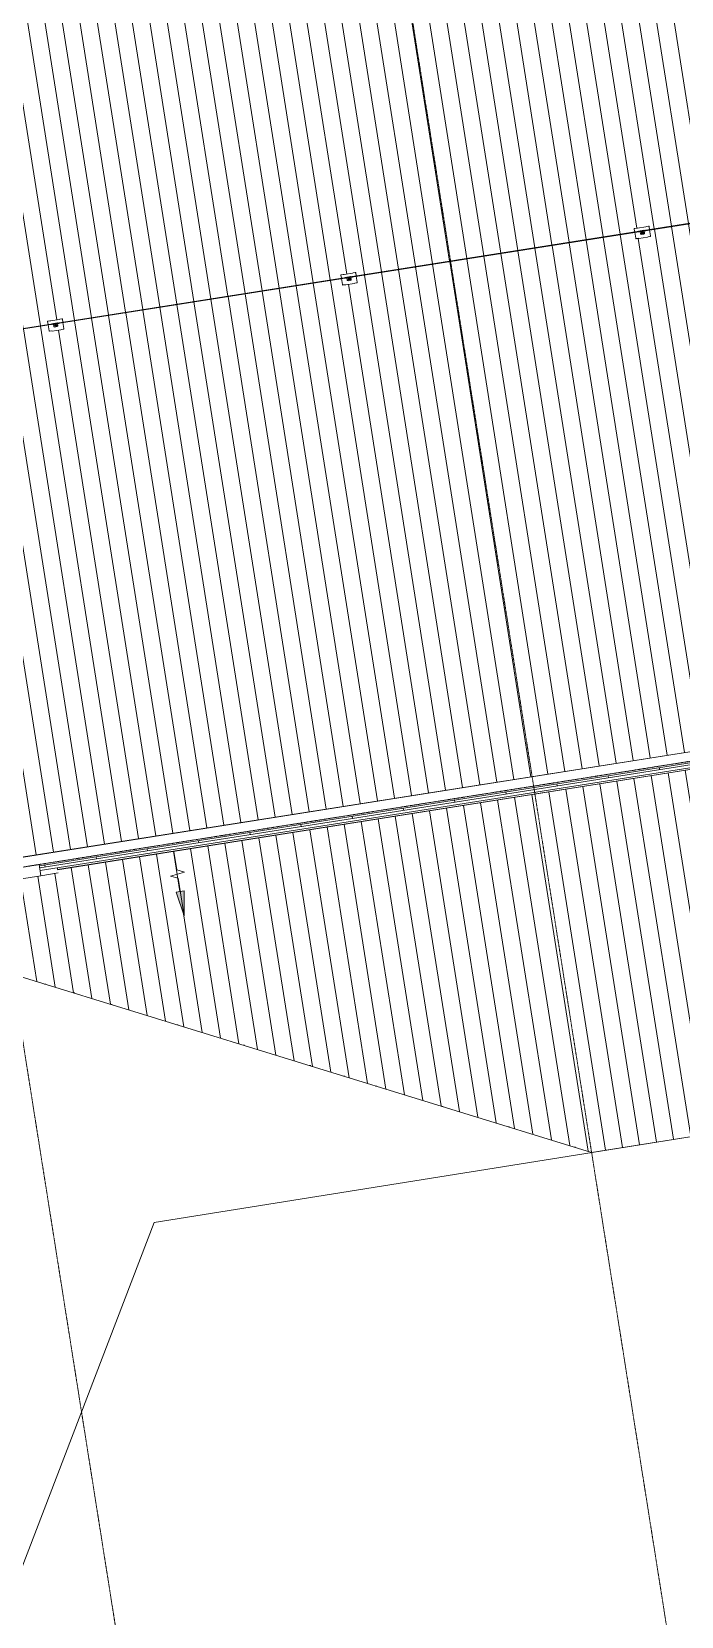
# Model space of a CAD drawing. Header units: millimetres. Extents: x -2355745 to -2216356, y 3958910 to 4068440.
# Drawn here: x -2298307 to -2285777, y 3987952 to 4018484 of the extents above; entities that cross this region are included whole.
import ezdxf

# ---------------------------------------------------------------- set-up
doc = ezdxf.new("R2010")
doc.units = ezdxf.units.MM
doc.linetypes.add('Grid Line', pattern=[21, 12, -3, 3, -3])
for name, color, linetype, lineweight in [('A-ANNO-NOTE', 131, 'Continuous', 5), ('A-CLNG', 13, 'Continuous', 5), ('A-CLNG-PATT', 13, 'Continuous', 5), ('A-FLOR', 192, 'Continuous', 5), ('A-GENM', 13, 'Continuous', 5), ('A-ROOF', 132, 'Continuous', 5), ('A-ROOF-OTLN', 132, 'Continuous', 5), ('A-ROOF-PATT', 132, 'Continuous', 5), ('A-WALL', 113, 'Continuous', 5), ('Q-SPCQ', 91, 'Continuous', 5), ('S-GRID', 1, 'Continuous', 5)]:
    doc.layers.add(name, color=color, linetype=linetype, lineweight=lineweight)

# ---------------------------------------------------------------- blocks, each defined once
blk = doc.blocks.new('Static Line_Sayfa_Metal Deck_Pan Mount - Up to 15 _ pitch - Max 2 Users-1847625-ROOF - Part B')
at = {"layer": 'Q-SPCQ'}
for p, q in [((-2241271, 4021785), (-2314823, 4010188)), ((-2314821, 4010180), (-2241269, 4021777)), ((-2286450, 4014729), (-2286400, 4014737)), ((-2286400, 4014737), (-2286450, 4014730)), ((-2286410, 4014736), (-2286449, 4014729)), ((-2286447, 4014730), (-2286410, 4014735)), ((-2286400, 4014737), (-2286400, 4014737)), ((-2286400, 4014737), (-2286399, 4014727)), ((-2286637, 4014700), (-2286687, 4014692)), ((-2286687, 4014692), (-2286637, 4014700)), ((-2286687, 4014692), (-2286687, 4014692)), ((-2286687, 4014692), (-2286685, 4014682)), ((-2286685, 4014682), (-2286685, 4014682)), ((-2286685, 4014682), (-2286676, 4014624)), ((-2286638, 4014700), (-2286677, 4014694)), ((-2286677, 4014693), (-2286640, 4014699)), ((-2286675, 4014619), (-2286657, 4014505)), ((-2286657, 4014505), (-2286656, 4014495)), ((-2286646, 4014497), (-2286656, 4014495)), ((-2286609, 4014502), (-2286646, 4014497)), ((-2286639, 4014699), (-2286626, 4014697)), ((-2286624, 4014697), (-2286637, 4014700)), ((-2286637, 4014700), (-2286637, 4014700)), ((-2286625, 4014697), (-2286461, 4014723)), ((-2286463, 4014723), (-2286623, 4014698)), ((-2286595, 4014500), (-2286608, 4014503)), ((-2286598, 4014640), (-2286602, 4014639)), ((-2286602, 4014633), (-2286602, 4014639)), ((-2286601, 4014629), (-2286602, 4014633)), ((-2286601, 4014628), (-2286596, 4014628)), ((-2286471, 4014661), (-2286596, 4014641)), ((-2286594, 4014628), (-2286469, 4014648)), ((-2286430, 4014526), (-2286594, 4014500)), ((-2286494, 4014658), (-2286573, 4014646)), ((-2286573, 4014646), (-2286573, 4014646)), ((-2286573, 4014645), (-2286573, 4014644)), ((-2286564, 4014590), (-2286571, 4014632)), ((-2286547, 4014608), (-2286547, 4014608)), ((-2286547, 4014578), (-2286498, 4014586)), ((-2286539, 4014609), (-2286539, 4014609)), ((-2286537, 4014609), (-2286537, 4014609)), ((-2286518, 4014612), (-2286518, 4014612)), ((-2286516, 4014612), (-2286516, 4014613)), ((-2286508, 4014614), (-2286508, 4014615)), ((-2286494, 4014657), (-2286494, 4014658)), ((-2286494, 4014658), (-2286494, 4014658)), ((-2286492, 4014645), (-2286485, 4014603)), ((-2286464, 4014660), (-2286469, 4014661)), ((-2286467, 4014648), (-2286463, 4014650)), ((-2286464, 4014660), (-2286463, 4014655)), ((-2286463, 4014655), (-2286463, 4014651)), ((-2286450, 4014729), (-2286462, 4014723)), ((-2286460, 4014723), (-2286448, 4014729)), ((-2286450, 4014730), (-2286450, 4014729)), ((-2286417, 4014533), (-2286429, 4014526)), ((-2286379, 4014539), (-2286416, 4014533)), ((-2286399, 4014727), (-2286399, 4014727)), ((-2286399, 4014727), (-2286390, 4014669)), ((-2286389, 4014664), (-2286371, 4014550)), ((-2286369, 4014540), (-2286378, 4014539)), ((-2286371, 4014550), (-2286369, 4014540)), ((-2292282, 4013805), (-2292119, 4013831)), ((-2292120, 4013831), (-2292281, 4013805)), ((-2292108, 4013837), (-2292119, 4013831)), ((-2292118, 4013831), (-2292106, 4013837)), ((-2292107, 4013837), (-2292058, 4013845)), ((-2292058, 4013845), (-2292107, 4013838)), ((-2292068, 4013843), (-2292107, 4013837)), ((-2292107, 4013838), (-2292107, 4013837)), ((-2292105, 4013837), (-2292068, 4013843)), ((-2292058, 4013845), (-2292058, 4013845)), ((-2292058, 4013845), (-2292056, 4013835)), ((-2292056, 4013835), (-2292056, 4013835)), ((-2292056, 4013835), (-2292047, 4013778)), ((-2292295, 4013808), (-2292345, 4013800)), ((-2292345, 4013800), (-2292344, 4013800)), ((-2292344, 4013800), (-2292295, 4013808)), ((-2292344, 4013800), (-2292343, 4013790)), ((-2292343, 4013790), (-2292343, 4013790)), ((-2292343, 4013790), (-2292334, 4013733)), ((-2292296, 4013808), (-2292335, 4013801)), ((-2292335, 4013801), (-2292297, 4013807)), ((-2292333, 4013727), (-2292315, 4013613)), ((-2292315, 4013613), (-2292313, 4013603)), ((-2292304, 4013605), (-2292313, 4013603)), ((-2292266, 4013610), (-2292304, 4013604)), ((-2292296, 4013807), (-2292283, 4013805)), ((-2292282, 4013805), (-2292295, 4013808)), ((-2292295, 4013808), (-2292295, 4013808)), ((-2292252, 4013608), (-2292265, 4013610)), ((-2292256, 4013748), (-2292260, 4013746)), ((-2292259, 4013741), (-2292260, 4013746)), ((-2292259, 4013737), (-2292259, 4013741)), ((-2292259, 4013736), (-2292254, 4013736)), ((-2292129, 4013768), (-2292254, 4013749)), ((-2292252, 4013736), (-2292127, 4013756)), ((-2292088, 4013634), (-2292251, 4013608)), ((-2292152, 4013766), (-2292231, 4013754)), ((-2292231, 4013753), (-2292231, 4013754)), ((-2292231, 4013753), (-2292231, 4013752)), ((-2292222, 4013698), (-2292229, 4013740)), ((-2292205, 4013716), (-2292205, 4013716)), ((-2292205, 4013686), (-2292156, 4013694)), ((-2292197, 4013717), (-2292196, 4013717)), ((-2292194, 4013717), (-2292194, 4013717)), ((-2292175, 4013720), (-2292175, 4013720)), ((-2292173, 4013720), (-2292173, 4013721)), ((-2292165, 4013722), (-2292165, 4013722)), ((-2292152, 4013764), (-2292152, 4013766)), ((-2292152, 4013766), (-2292152, 4013766)), ((-2292150, 4013753), (-2292143, 4013711)), ((-2292122, 4013768), (-2292126, 4013769)), ((-2292124, 4013756), (-2292120, 4013758)), ((-2292122, 4013768), (-2292121, 4013763)), ((-2292121, 4013763), (-2292120, 4013758)), ((-2292075, 4013640), (-2292087, 4013634)), ((-2292037, 4013646), (-2292074, 4013641)), ((-2292046, 4013772), (-2292029, 4013658)), ((-2292027, 4013648), (-2292036, 4013647)), ((-2292029, 4013658), (-2292027, 4013648)), ((-2297953, 4012916), (-2298002, 4012908)), ((-2298002, 4012908), (-2297953, 4012916)), ((-2298002, 4012908), (-2298002, 4012908)), ((-2298002, 4012908), (-2298001, 4012898)), ((-2297954, 4012915), (-2297992, 4012909)), ((-2297992, 4012909), (-2297955, 4012915)), ((-2297954, 4012915), (-2297941, 4012913)), ((-2297940, 4012913), (-2297953, 4012916)), ((-2297953, 4012916), (-2297953, 4012916)), ((-2297940, 4012913), (-2297776, 4012939)), ((-2297778, 4012939), (-2297939, 4012913)), ((-2297765, 4012945), (-2297777, 4012939)), ((-2297775, 4012939), (-2297764, 4012945)), ((-2297765, 4012945), (-2297716, 4012953)), ((-2297716, 4012953), (-2297765, 4012945)), ((-2297765, 4012945), (-2297765, 4012945)), ((-2297726, 4012951), (-2297764, 4012945)), ((-2297763, 4012945), (-2297726, 4012951)), ((-2297716, 4012953), (-2297716, 4012953)), ((-2297716, 4012953), (-2297714, 4012943)), ((-2297714, 4012943), (-2297714, 4012943)), ((-2297714, 4012943), (-2297705, 4012886)), ((-2298001, 4012898), (-2298001, 4012898)), ((-2298001, 4012898), (-2297992, 4012841)), ((-2297991, 4012834), (-2297973, 4012721)), ((-2297973, 4012721), (-2297971, 4012711)), ((-2297961, 4012712), (-2297971, 4012711)), ((-2297924, 4012718), (-2297961, 4012712)), ((-2297910, 4012716), (-2297923, 4012718)), ((-2297914, 4012856), (-2297918, 4012854)), ((-2297917, 4012849), (-2297918, 4012854)), ((-2297916, 4012844), (-2297917, 4012849)), ((-2297916, 4012844), (-2297912, 4012844)), ((-2297786, 4012876), (-2297912, 4012857)), ((-2297910, 4012844), (-2297784, 4012864)), ((-2297745, 4012742), (-2297909, 4012716)), ((-2297810, 4012874), (-2297889, 4012861)), ((-2297889, 4012861), (-2297889, 4012861)), ((-2297888, 4012861), (-2297888, 4012860)), ((-2297880, 4012806), (-2297886, 4012848)), ((-2297863, 4012794), (-2297813, 4012802)), ((-2297862, 4012824), (-2297862, 4012824)), ((-2297854, 4012825), (-2297854, 4012824)), ((-2297852, 4012825), (-2297852, 4012825)), ((-2297833, 4012828), (-2297833, 4012828)), ((-2297831, 4012828), (-2297831, 4012829)), ((-2297823, 4012830), (-2297823, 4012830)), ((-2297809, 4012872), (-2297810, 4012874)), ((-2297810, 4012874), (-2297810, 4012874)), ((-2297807, 4012860), (-2297801, 4012819)), ((-2297780, 4012876), (-2297784, 4012876)), ((-2297782, 4012864), (-2297778, 4012866)), ((-2297780, 4012876), (-2297779, 4012871)), ((-2297779, 4012871), (-2297778, 4012866)), ((-2297733, 4012748), (-2297744, 4012742)), ((-2297695, 4012754), (-2297732, 4012749)), ((-2297704, 4012880), (-2297686, 4012766)), ((-2297685, 4012756), (-2297693, 4012755)), ((-2297686, 4012766), (-2297685, 4012756))]:
    blk.add_line(p, q, dxfattribs=at)
at = {"layer": 'Q-SPCQ', "flags": 128}
for points in [[(-2286598, 4014640), (-2286598, 4014640), (-2286598, 4014640), (-2286597, 4014641), (-2286597, 4014641), (-2286596, 4014641), (-2286596, 4014641)], [(-2286594, 4014628), (-2286595, 4014628), (-2286595, 4014628), (-2286595, 4014628), (-2286596, 4014628), (-2286596, 4014628), (-2286596, 4014628)], [(-2286539, 4014609), (-2286539, 4014608), (-2286539, 4014608), (-2286538, 4014607), (-2286538, 4014607), (-2286538, 4014606), (-2286538, 4014606), (-2286538, 4014606), (-2286538, 4014605), (-2286537, 4014605), (-2286537, 4014604), (-2286537, 4014604), (-2286537, 4014604), (-2286536, 4014603), (-2286536, 4014603), (-2286536, 4014602), (-2286535, 4014602), (-2286535, 4014602), (-2286535, 4014602), (-2286534, 4014601), (-2286534, 4014601), (-2286534, 4014601), (-2286533, 4014600), (-2286533, 4014600), (-2286532, 4014600), (-2286532, 4014600), (-2286531, 4014600), (-2286531, 4014599), (-2286531, 4014599), (-2286530, 4014599), (-2286530, 4014599), (-2286529, 4014599), (-2286529, 4014599), (-2286528, 4014599), (-2286528, 4014599), (-2286527, 4014599), (-2286527, 4014599), (-2286526, 4014599), (-2286526, 4014599), (-2286525, 4014599), (-2286525, 4014599)], [(-2286537, 4014609), (-2286537, 4014608), (-2286537, 4014608), (-2286536, 4014608), (-2286536, 4014607), (-2286536, 4014607), (-2286536, 4014606), (-2286536, 4014606), (-2286536, 4014606), (-2286536, 4014605), (-2286535, 4014605), (-2286535, 4014605), (-2286535, 4014604), (-2286535, 4014604), (-2286534, 4014604), (-2286534, 4014604), (-2286534, 4014603), (-2286534, 4014603), (-2286533, 4014603), (-2286533, 4014603), (-2286533, 4014602), (-2286532, 4014602), (-2286532, 4014602), (-2286532, 4014602), (-2286531, 4014602), (-2286531, 4014601), (-2286531, 4014601), (-2286530, 4014601), (-2286530, 4014601), (-2286530, 4014601), (-2286529, 4014601), (-2286529, 4014601), (-2286528, 4014601), (-2286528, 4014601), (-2286528, 4014601), (-2286527, 4014601), (-2286527, 4014601), (-2286526, 4014601), (-2286526, 4014601), (-2286526, 4014601), (-2286526, 4014601)], [(-2286526, 4014601), (-2286525, 4014601), (-2286525, 4014601), (-2286524, 4014601), (-2286524, 4014601), (-2286524, 4014601), (-2286523, 4014601), (-2286523, 4014601), (-2286523, 4014602), (-2286522, 4014602), (-2286522, 4014602), (-2286522, 4014602), (-2286521, 4014602), (-2286521, 4014603), (-2286521, 4014603), (-2286520, 4014603), (-2286520, 4014603), (-2286520, 4014604), (-2286520, 4014604), (-2286519, 4014604), (-2286519, 4014605), (-2286519, 4014605), (-2286519, 4014605), (-2286519, 4014606), (-2286518, 4014606), (-2286518, 4014606), (-2286518, 4014607), (-2286518, 4014607), (-2286518, 4014607), (-2286518, 4014608), (-2286518, 4014608), (-2286518, 4014609), (-2286518, 4014609), (-2286517, 4014609), (-2286517, 4014610), (-2286517, 4014610), (-2286517, 4014610), (-2286517, 4014611), (-2286517, 4014611), (-2286518, 4014612), (-2286518, 4014612)], [(-2286525, 4014599), (-2286525, 4014599), (-2286524, 4014599), (-2286524, 4014599), (-2286524, 4014599), (-2286523, 4014600), (-2286523, 4014600), (-2286522, 4014600), (-2286522, 4014600), (-2286521, 4014600), (-2286521, 4014601), (-2286521, 4014601), (-2286520, 4014601), (-2286520, 4014601), (-2286519, 4014602), (-2286519, 4014602), (-2286519, 4014602), (-2286518, 4014603), (-2286518, 4014603), (-2286518, 4014603), (-2286518, 4014604), (-2286517, 4014604), (-2286517, 4014605), (-2286517, 4014605), (-2286517, 4014605), (-2286516, 4014606), (-2286516, 4014606), (-2286516, 4014607), (-2286516, 4014607), (-2286516, 4014608), (-2286516, 4014608), (-2286516, 4014608), (-2286516, 4014609), (-2286515, 4014609), (-2286515, 4014610), (-2286515, 4014610), (-2286515, 4014611), (-2286515, 4014611), (-2286515, 4014612), (-2286516, 4014612), (-2286516, 4014612)], [(-2286471, 4014661), (-2286470, 4014661), (-2286470, 4014661), (-2286470, 4014661), (-2286469, 4014661), (-2286469, 4014661), (-2286469, 4014661)], [(-2286467, 4014648), (-2286467, 4014648), (-2286467, 4014648), (-2286468, 4014648), (-2286468, 4014648), (-2286469, 4014648), (-2286469, 4014648)], [(-2292256, 4013748), (-2292256, 4013748), (-2292255, 4013748), (-2292255, 4013748), (-2292255, 4013749), (-2292254, 4013749), (-2292254, 4013749)], [(-2292252, 4013736), (-2292252, 4013736), (-2292253, 4013736), (-2292253, 4013736), (-2292253, 4013736), (-2292254, 4013736), (-2292254, 4013736)], [(-2292196, 4013717), (-2292196, 4013716), (-2292196, 4013716), (-2292196, 4013715), (-2292196, 4013715), (-2292196, 4013714), (-2292196, 4013714), (-2292196, 4013713), (-2292195, 4013713), (-2292195, 4013713), (-2292195, 4013712), (-2292195, 4013712), (-2292194, 4013711), (-2292194, 4013711), (-2292194, 4013711), (-2292193, 4013710), (-2292193, 4013710), (-2292193, 4013710), (-2292192, 4013709), (-2292192, 4013709), (-2292192, 4013709), (-2292191, 4013709), (-2292191, 4013708), (-2292190, 4013708), (-2292190, 4013708), (-2292190, 4013708), (-2292189, 4013708), (-2292189, 4013707), (-2292188, 4013707), (-2292188, 4013707), (-2292187, 4013707), (-2292187, 4013707), (-2292186, 4013707), (-2292186, 4013707), (-2292186, 4013707), (-2292185, 4013707), (-2292185, 4013707), (-2292184, 4013707), (-2292184, 4013707), (-2292183, 4013707), (-2292183, 4013707)], [(-2292194, 4013717), (-2292194, 4013716), (-2292194, 4013716), (-2292194, 4013715), (-2292194, 4013715), (-2292194, 4013715), (-2292194, 4013714), (-2292194, 4013714), (-2292193, 4013714), (-2292193, 4013713), (-2292193, 4013713), (-2292193, 4013713), (-2292193, 4013712), (-2292192, 4013712), (-2292192, 4013712), (-2292192, 4013711), (-2292192, 4013711), (-2292191, 4013711), (-2292191, 4013711), (-2292191, 4013710), (-2292190, 4013710), (-2292190, 4013710), (-2292190, 4013710), (-2292189, 4013710), (-2292189, 4013709), (-2292189, 4013709), (-2292188, 4013709), (-2292188, 4013709), (-2292188, 4013709), (-2292187, 4013709), (-2292187, 4013709), (-2292186, 4013709), (-2292186, 4013709), (-2292186, 4013708), (-2292185, 4013708), (-2292185, 4013708), (-2292185, 4013708), (-2292184, 4013708), (-2292184, 4013708), (-2292183, 4013709), (-2292183, 4013709)], [(-2292183, 4013707), (-2292183, 4013707), (-2292182, 4013707), (-2292182, 4013707), (-2292181, 4013707), (-2292181, 4013707), (-2292180, 4013708), (-2292180, 4013708), (-2292179, 4013708), (-2292179, 4013708), (-2292179, 4013708), (-2292178, 4013709), (-2292178, 4013709), (-2292178, 4013709), (-2292177, 4013710), (-2292177, 4013710), (-2292176, 4013710), (-2292176, 4013711), (-2292176, 4013711), (-2292176, 4013711), (-2292175, 4013712), (-2292175, 4013712), (-2292175, 4013712), (-2292175, 4013713), (-2292174, 4013713), (-2292174, 4013714), (-2292174, 4013714), (-2292174, 4013715), (-2292174, 4013715), (-2292173, 4013715), (-2292173, 4013716), (-2292173, 4013716), (-2292173, 4013717), (-2292173, 4013717), (-2292173, 4013718), (-2292173, 4013718), (-2292173, 4013719), (-2292173, 4013719), (-2292173, 4013720), (-2292173, 4013720), (-2292173, 4013720)], [(-2292183, 4013709), (-2292183, 4013709), (-2292183, 4013709), (-2292182, 4013709), (-2292182, 4013709), (-2292181, 4013709), (-2292181, 4013709), (-2292181, 4013709), (-2292180, 4013710), (-2292180, 4013710), (-2292180, 4013710), (-2292179, 4013710), (-2292179, 4013710), (-2292179, 4013711), (-2292178, 4013711), (-2292178, 4013711), (-2292178, 4013711), (-2292178, 4013712), (-2292177, 4013712), (-2292177, 4013712), (-2292177, 4013713), (-2292177, 4013713), (-2292176, 4013713), (-2292176, 4013714), (-2292176, 4013714), (-2292176, 4013714), (-2292176, 4013715), (-2292176, 4013715), (-2292176, 4013715), (-2292175, 4013716), (-2292175, 4013716), (-2292175, 4013716), (-2292175, 4013717), (-2292175, 4013717), (-2292175, 4013718), (-2292175, 4013718), (-2292175, 4013718), (-2292175, 4013719), (-2292175, 4013719), (-2292175, 4013720), (-2292175, 4013720)], [(-2292129, 4013768), (-2292128, 4013769), (-2292128, 4013769), (-2292127, 4013769), (-2292127, 4013769), (-2292127, 4013769), (-2292126, 4013769)], [(-2292124, 4013756), (-2292125, 4013756), (-2292125, 4013756), (-2292125, 4013756), (-2292126, 4013756), (-2292126, 4013756), (-2292127, 4013756)], [(-2297914, 4012856), (-2297913, 4012856), (-2297913, 4012856), (-2297913, 4012856), (-2297912, 4012856), (-2297912, 4012857), (-2297912, 4012857)], [(-2297910, 4012844), (-2297910, 4012844), (-2297910, 4012844), (-2297911, 4012844), (-2297911, 4012844), (-2297911, 4012844), (-2297912, 4012844)], [(-2297854, 4012824), (-2297854, 4012824), (-2297854, 4012824), (-2297854, 4012823), (-2297854, 4012823), (-2297854, 4012822), (-2297853, 4012822), (-2297853, 4012821), (-2297853, 4012821), (-2297853, 4012821), (-2297853, 4012820), (-2297852, 4012820), (-2297852, 4012819), (-2297852, 4012819), (-2297851, 4012819), (-2297851, 4012818), (-2297851, 4012818), (-2297850, 4012818), (-2297850, 4012817), (-2297850, 4012817), (-2297849, 4012817), (-2297849, 4012816), (-2297849, 4012816), (-2297848, 4012816), (-2297848, 4012816), (-2297847, 4012816), (-2297847, 4012815), (-2297846, 4012815), (-2297846, 4012815), (-2297846, 4012815), (-2297845, 4012815), (-2297845, 4012815), (-2297844, 4012815), (-2297844, 4012815), (-2297843, 4012815), (-2297843, 4012815), (-2297842, 4012815), (-2297842, 4012815), (-2297841, 4012815), (-2297841, 4012815), (-2297841, 4012815)], [(-2297852, 4012825), (-2297852, 4012824), (-2297852, 4012824), (-2297852, 4012823), (-2297852, 4012823), (-2297852, 4012823), (-2297851, 4012822), (-2297851, 4012822), (-2297851, 4012822), (-2297851, 4012821), (-2297851, 4012821), (-2297851, 4012821), (-2297850, 4012820), (-2297850, 4012820), (-2297850, 4012820), (-2297850, 4012819), (-2297849, 4012819), (-2297849, 4012819), (-2297849, 4012819), (-2297848, 4012818), (-2297848, 4012818), (-2297848, 4012818), (-2297847, 4012818), (-2297847, 4012817), (-2297847, 4012817), (-2297846, 4012817), (-2297846, 4012817), (-2297846, 4012817), (-2297845, 4012817), (-2297845, 4012817), (-2297845, 4012817), (-2297844, 4012816), (-2297844, 4012816), (-2297843, 4012816), (-2297843, 4012816), (-2297843, 4012816), (-2297842, 4012816), (-2297842, 4012816), (-2297841, 4012816), (-2297841, 4012816), (-2297841, 4012816)], [(-2297841, 4012815), (-2297840, 4012815), (-2297840, 4012815), (-2297839, 4012815), (-2297839, 4012815), (-2297838, 4012815), (-2297838, 4012816), (-2297838, 4012816), (-2297837, 4012816), (-2297837, 4012816), (-2297836, 4012816), (-2297836, 4012817), (-2297836, 4012817), (-2297835, 4012817), (-2297835, 4012817), (-2297834, 4012818), (-2297834, 4012818), (-2297834, 4012818), (-2297834, 4012819), (-2297833, 4012819), (-2297833, 4012820), (-2297833, 4012820), (-2297832, 4012820), (-2297832, 4012821), (-2297832, 4012821), (-2297832, 4012822), (-2297832, 4012822), (-2297831, 4012822), (-2297831, 4012823), (-2297831, 4012823), (-2297831, 4012824), (-2297831, 4012824), (-2297831, 4012825), (-2297831, 4012825), (-2297831, 4012826), (-2297831, 4012826), (-2297831, 4012827), (-2297831, 4012827), (-2297831, 4012828), (-2297831, 4012828), (-2297831, 4012828)], [(-2297841, 4012816), (-2297841, 4012817), (-2297840, 4012817), (-2297840, 4012817), (-2297840, 4012817), (-2297839, 4012817), (-2297839, 4012817), (-2297838, 4012817), (-2297838, 4012817), (-2297838, 4012818), (-2297837, 4012818), (-2297837, 4012818), (-2297837, 4012818), (-2297836, 4012818), (-2297836, 4012819), (-2297836, 4012819), (-2297836, 4012819), (-2297835, 4012820), (-2297835, 4012820), (-2297835, 4012820), (-2297835, 4012820), (-2297834, 4012821), (-2297834, 4012821), (-2297834, 4012821), (-2297834, 4012822), (-2297834, 4012822), (-2297833, 4012822), (-2297833, 4012823), (-2297833, 4012823), (-2297833, 4012824), (-2297833, 4012824), (-2297833, 4012824), (-2297833, 4012825), (-2297833, 4012825), (-2297833, 4012825), (-2297833, 4012826), (-2297833, 4012826), (-2297833, 4012827), (-2297833, 4012827), (-2297833, 4012827), (-2297833, 4012828)], [(-2297786, 4012876), (-2297786, 4012876), (-2297785, 4012876), (-2297785, 4012876), (-2297785, 4012876), (-2297784, 4012876), (-2297784, 4012876)], [(-2297782, 4012864), (-2297782, 4012864), (-2297783, 4012864), (-2297783, 4012864), (-2297784, 4012864), (-2297784, 4012864), (-2297784, 4012864)]]:
    blk.add_lwpolyline(points, dxfattribs=at)
at = {"layer": 'Q-SPCQ'}
for centre, major_axis, ratio, start_param, end_param in [((-2286409, 4014726), (9.88, 1.56), 0.996195, 0.785398, 1.570796), ((-2286409, 4014726), (9.88, 1.56), 0.996195, 0, 1.570796), ((-2286675, 4014684), (9.88, 1.56), 0.996195, 1.570796, 3.141593), ((-2286675, 4014684), (9.88, 1.56), 0.996195, 1.570796, 3.141593), ((-2286647, 4014506), (9.88, 1.56), 0.996195, 3.141593, 4.712389), ((-2286647, 4014507), (9.88, 1.56), 0.996195, 3.403392, 4.692006), ((-2286640, 4014699), (0.988, 0.156), 0.087156, 0.252159, 1.570796), ((-2286638, 4014700), (0.988, 0.156), 0.087156, 0.252159, 1.570796), ((-2286625, 4014697), (0.988, 0.156), 0.087156, 3.393752, 4.712389), ((-2286623, 4014698), (0.988, 0.156), 0.087156, 3.393752, 3.833298), ((-2286623, 4014698), (0.988, 0.156), 0.087156, 4.492616, 4.712389), ((-2286609, 4014502), (0.988, 0.156), 0.087156, 0.252159, 1.570796), ((-2286594, 4014500), (0.988, 0.156), 0.087156, 3.393752, 4.712389), ((-2286635, 4014633), (69.1, 10.9), 0.087156, 0.229391, 0.458783), ((-2286550, 4014593), (14.8, 2.3), 0.996195, 3.141593, 4.712389), ((-2286550, 4014593), (14.8, 2.3), 0.996195, 3.435816, 4.147516), ((-2286527, 4014611), (19.6, 3.1), 0.996195, 1.570796, 3.141593), ((-2286527, 4014611), (19.6, 3.1), 0.996195, 1.570796, 4.712389), ((-2286527, 4014611), (11.6, 1.8), 0.996195, 1.570796, 4.712389), ((-2286527, 4014611), (19.6, 3.1), 0.996195, 0, 1.570796), ((-2286527, 4014611), (19.6, 3.1), 0.996195, 4.712389, 7.853982), ((-2286527, 4014611), (11.6, 1.8), 0.996195, 4.712389, 7.853982), ((-2286432, 4014665), (69.1, 10.9), 0.087156, 2.68281, 2.912201), ((-2286500, 4014601), (14.8, 2.3), 0.996195, 4.712389, 6.283185), ((-2286500, 4014601), (14.8, 2.3), 0.996195, 5.759587, 5.954166), ((-2286463, 4014723), (0.988, 0.156), 0.087156, 4.712389, 4.932162), ((-2286463, 4014723), (0.988, 0.156), 0.087156, 5.371707, 6.031026), ((-2286461, 4014723), (0.988, 0.156), 0.087156, 4.712389, 6.031026), ((-2286449, 4014729), (0.988, 0.156), 0.087156, 1.570796, 2.889433), ((-2286447, 4014729), (0.988, 0.156), 0.087156, 1.570796, 2.889433), ((-2286430, 4014526), (0.988, 0.156), 0.087156, 4.712389, 6.031026), ((-2286416, 4014533), (0.988, 0.156), 0.087156, 1.570796, 2.889433), ((-2286409, 4014726), (9.88, 1.56), 0.996195, 0, 0.261799), ((-2286381, 4014548), (9.88, 1.56), 0.996195, 4.712389, 6.283185), ((-2286381, 4014549), (9.88, 1.56), 0.996195, 4.974188, 6.283185), ((-2292120, 4013831), (0.988, 0.156), 0.087156, 5.371707, 6.031026), ((-2292120, 4013831), (0.988, 0.156), 0.087156, 4.712389, 4.932162), ((-2292119, 4013831), (0.988, 0.156), 0.087156, 4.712389, 6.031026), ((-2292107, 4013837), (0.988, 0.156), 0.087156, 1.570796, 2.889433), ((-2292105, 4013837), (0.988, 0.156), 0.087156, 1.570796, 2.889433), ((-2292066, 4013834), (9.88, 1.56), 0.996195, 0.785398, 1.570796), ((-2292066, 4013833), (9.88, 1.56), 0.996195, 0, 1.570796), ((-2292066, 4013834), (9.88, 1.56), 0.996195, 0, 0.261799), ((-2292333, 4013792), (9.88, 1.56), 0.996195, 1.570796, 3.141593), ((-2292333, 4013791), (9.88, 1.56), 0.996195, 1.570796, 3.141593), ((-2292305, 4013614), (9.88, 1.56), 0.996195, 3.141593, 4.712389), ((-2292305, 4013614), (9.88, 1.56), 0.996195, 3.403392, 4.692006), ((-2292297, 4013807), (0.988, 0.156), 0.087156, 0.252159, 1.570796), ((-2292296, 4013807), (0.988, 0.156), 0.087156, 0.252159, 1.570796), ((-2292282, 4013805), (0.988, 0.156), 0.087156, 3.393752, 4.712389), ((-2292281, 4013806), (0.988, 0.156), 0.087156, 3.393752, 3.833298), ((-2292281, 4013806), (0.988, 0.156), 0.087156, 4.492616, 4.712389), ((-2292266, 4013610), (0.988, 0.156), 0.087156, 0.252159, 1.570796), ((-2292251, 4013608), (0.988, 0.156), 0.087156, 3.393752, 4.712389), ((-2292292, 4013741), (69.1, 10.9), 0.087156, 0.229391, 0.458783), ((-2292207, 4013701), (14.8, 2.3), 0.996195, 3.141593, 4.712389), ((-2292207, 4013701), (14.8, 2.3), 0.996195, 3.435816, 4.147516), ((-2292185, 4013719), (19.6, 3.1), 0.996195, 1.570796, 3.141593), ((-2292185, 4013719), (19.6, 3.1), 0.996195, 1.570796, 4.712389), ((-2292185, 4013719), (11.6, 1.8), 0.996195, 1.570796, 4.712389), ((-2292185, 4013719), (19.6, 3.1), 0.996195, 0, 1.570796), ((-2292185, 4013719), (19.6, 3.1), 0.996195, 4.712389, 7.853982), ((-2292185, 4013719), (11.6, 1.8), 0.996195, 4.712389, 7.853982), ((-2292089, 4013773), (69.1, 10.9), 0.087156, 2.68281, 2.912201), ((-2292158, 4013708), (14.8, 2.3), 0.996195, 4.712389, 6.283185), ((-2292158, 4013709), (14.8, 2.3), 0.996195, 5.565007, 5.954166), ((-2292088, 4013634), (0.988, 0.156), 0.087156, 4.712389, 6.031026), ((-2292074, 4013641), (0.988, 0.156), 0.087156, 1.570796, 2.889433), ((-2292038, 4013656), (9.88, 1.56), 0.996195, 4.712389, 6.283185), ((-2292038, 4013657), (9.88, 1.56), 0.996195, 4.974188, 6.283185), ((-2297991, 4012899), (9.88, 1.56), 0.996195, 1.570796, 3.141593), ((-2297991, 4012899), (9.88, 1.56), 0.996195, 1.570796, 3.141593), ((-2297955, 4012915), (0.988, 0.156), 0.087156, 0.252159, 1.570796), ((-2297954, 4012915), (0.988, 0.156), 0.087156, 0.252159, 1.570796), ((-2297940, 4012913), (0.988, 0.156), 0.087156, 3.393752, 4.712389), ((-2297939, 4012913), (0.988, 0.156), 0.087156, 3.393752, 3.833298), ((-2297939, 4012913), (0.988, 0.156), 0.087156, 4.492616, 4.712389), ((-2297778, 4012939), (0.988, 0.156), 0.087156, 4.712389, 4.932162), ((-2297778, 4012939), (0.988, 0.156), 0.087156, 5.371707, 6.031026), ((-2297776, 4012939), (0.988, 0.156), 0.087156, 4.712389, 6.031026), ((-2297764, 4012945), (0.988, 0.156), 0.087156, 1.570796, 2.889433), ((-2297763, 4012945), (0.988, 0.156), 0.087156, 1.570796, 2.889433), ((-2297724, 4012942), (9.88, 1.56), 0.996195, 0.785398, 1.570796), ((-2297724, 4012941), (9.88, 1.56), 0.996195, 0, 1.570796), ((-2297724, 4012942), (9.88, 1.56), 0.996195, 0, 0.261799), ((-2297963, 4012722), (9.88, 1.56), 0.996195, 3.141593, 4.712389), ((-2297963, 4012722), (9.88, 1.56), 0.996195, 3.403392, 4.692006), ((-2297924, 4012718), (0.988, 0.156), 0.087156, 0.252159, 1.570796), ((-2297909, 4012716), (0.988, 0.156), 0.087156, 3.393752, 4.712389), ((-2297950, 4012849), (69.1, 10.9), 0.087156, 0.229391, 0.458783), ((-2297865, 4012809), (14.8, 2.3), 0.996195, 3.141593, 4.712389), ((-2297865, 4012809), (14.8, 2.3), 0.996195, 3.435816, 4.147516), ((-2297843, 4012827), (19.6, 3.1), 0.996195, 1.570796, 4.712389), ((-2297843, 4012827), (19.6, 3.1), 0.996195, 1.570796, 3.141593), ((-2297843, 4012827), (11.6, 1.8), 0.996195, 1.570796, 4.712389), ((-2297843, 4012827), (19.6, 3.1), 0.996195, 0, 1.570796), ((-2297843, 4012827), (19.6, 3.1), 0.996195, 4.712389, 7.853982), ((-2297843, 4012827), (11.6, 1.8), 0.996195, 4.712389, 7.853982), ((-2297747, 4012881), (69.1, 10.9), 0.087156, 2.68281, 2.912201), ((-2297816, 4012816), (14.8, 2.3), 0.996195, 4.712389, 6.283185), ((-2297816, 4012817), (14.8, 2.3), 0.996195, 5.565007, 5.954166), ((-2297745, 4012742), (0.988, 0.156), 0.087156, 4.712389, 6.031026), ((-2297732, 4012748), (0.988, 0.156), 0.087156, 1.570796, 2.889433), ((-2297696, 4012764), (9.88, 1.56), 0.996195, 4.712389, 6.283185), ((-2297696, 4012764), (9.88, 1.56), 0.996195, 4.974188, 6.283185)]:
    blk.add_ellipse(centre, major_axis=major_axis, ratio=ratio, start_param=start_param, end_param=end_param, dxfattribs=at)
blk = doc.blocks.new('Generic Models 20 - Generic Models 13-2246191-ROOF - Part B')
at = {"layer": 'A-GENM'}
for p, q in [((-2299787, 4002181), (-2298163, 4002439)), ((-2298129, 4002221), (-2299753, 4001964)), ((-2298163, 4002439), (-2298153, 4002440)), ((-2298129, 4002221), (-2298163, 4002439)), ((-2297796, 4002274), (-2298129, 4002221)), ((-2297807, 4002339), (-2297812, 4002375))]:
    blk.add_line(p, q, dxfattribs=at)
blk = doc.blocks.new('Area 51 Ceiling - External FC - Area 51 Ceiling - External FC-2924300-ROOF - Part B')
at = {"layer": 'A-CLNG-PATT'}
h = blk.add_hatch(dxfattribs=at)
h.set_pattern_fill('FP_12', color=256, style=0, pattern_type=2)
h.set_pattern_definition([(189, (-2230824.5, 4012946.4), (374.93, -2367.2), []), (279, (-2230824.5, 4012946.4), (1185.226, 187.721), [])])
h.paths.add_polyline_path([(-2287508, 3996890), (-2287508, 3996891), (-2298695, 4000334), (-2298694, 4000333), (-2287508, 3996891)])
h = blk.add_hatch(dxfattribs=at)
h.set_pattern_fill('FP_13', color=256, style=0, pattern_type=2)
h.set_pattern_definition([(72.83, (-2240020.3, 3982274.5), (-2293.04, 708.5), []), (162.83, (-2240020.33, 3982274.46), (-16.64382, -53.867316), [])])
h.paths.add_polyline_path([(-2287508, 3996889), (-2287508, 3996891), (-2287508, 3996889)])
at = {"layer": 'A-CLNG'}
for p, q in [((-2298694, 4000334), (-2287508, 3996890)), ((-2287508, 3996889), (-2298694, 4000332)), ((-2276664, 3998617), (-2287508, 3996889)), ((-2287508, 3996890), (-2287508, 3996889))]:
    blk.add_line(p, q, dxfattribs=at)

msp = doc.modelspace()

# ---------------------------------------------------------------- hatches: boundary and pattern name
at = {"layer": 'A-ANNO-NOTE'}
msp.add_hatch(color=256, dxfattribs=at).paths.add_polyline_path([(-2295367, 4001449), (-2295363, 4001930), (-2295519, 4001905), (-2295382, 4001492)])
at = {"layer": 'A-ROOF-PATT'}
h = msp.add_hatch(dxfattribs=at)
h.set_pattern_fill('FP_5', color=256, style=0, pattern_type=2)
h.set_pattern_definition([(98.961, (-407140.05, -208134.7), (-328.9356, -51.86879), [])])
h.paths.add_polyline_path([(-2319878, 3999209), (-2229988, 4013383), (-2232097, 4032838), (-2322906, 4018487), (-2322905, 4018474), (-2322929, 4018468), (-2319916, 3999445)])
h.paths.add_polyline_path([(-2240810, 4021850), (-2240812, 4021851), (-2240820, 4021849)])
h.paths.add_polyline_path([(-2319971, 4009369), (-2319973, 4009370), (-2319981, 4009369)])
h.paths.add_polyline_path([(-2320728, 4009101), (-2320769, 4009364), (-2320224, 4009450), (-2320207, 4009339), (-2320170, 4009345), (-2320156, 4009348), (-2314965, 4010167), (-2314974, 4010232), (-2314926, 4010239), (-2314914, 4010234), (-2314913, 4010237), (-2314895, 4010240), (-2314749, 4010262), (-2314749, 4010263), (-2314736, 4010269), (-2314689, 4010275), (-2314678, 4010210), (-2309307, 4011057), (-2309316, 4011124), (-2309268, 4011131), (-2309256, 4011126), (-2309256, 4011129), (-2309237, 4011132), (-2309091, 4011154), (-2309091, 4011155), (-2309081, 4011161), (-2309078, 4011161), (-2309031, 4011167), (-2309021, 4011102), (-2303649, 4011949), (-2303658, 4012016), (-2303610, 4012023), (-2303598, 4012018), (-2303598, 4012021), (-2303579, 4012024), (-2303433, 4012046), (-2303433, 4012047), (-2303423, 4012053), (-2303420, 4012053), (-2303373, 4012059), (-2303363, 4011994), (-2297992, 4012841), (-2298001, 4012908), (-2297953, 4012915), (-2297941, 4012911), (-2297940, 4012913), (-2297922, 4012916), (-2297775, 4012938), (-2297775, 4012939), (-2297761, 4012946), (-2297715, 4012951), (-2297705, 4012887), (-2292334, 4013734), (-2292343, 4013800), (-2292295, 4013807), (-2292283, 4013803), (-2292282, 4013805), (-2292264, 4013808), (-2292118, 4013831), (-2292118, 4013831), (-2292107, 4013837), (-2292105, 4013838), (-2292058, 4013843), (-2292048, 4013779), (-2286676, 4014626), (-2286685, 4014692), (-2286637, 4014699), (-2286625, 4014695), (-2286625, 4014697), (-2286606, 4014700), (-2286460, 4014723), (-2286460, 4014723), (-2286447, 4014730), (-2286400, 4014735), (-2286390, 4014671), (-2281019, 4015518), (-2281028, 4015584), (-2280980, 4015591), (-2280968, 4015587), (-2280967, 4015589), (-2280949, 4015592), (-2280802, 4015615), (-2280802, 4015615), (-2280792, 4015621), (-2280790, 4015622), (-2280742, 4015628), (-2280732, 4015563), (-2275361, 4016410), (-2275370, 4016476), (-2275322, 4016483), (-2275310, 4016479), (-2275309, 4016481), (-2275291, 4016484), (-2275145, 4016507), (-2275145, 4016507), (-2275134, 4016514), (-2275132, 4016514), (-2275085, 4016520), (-2275074, 4016455), (-2269703, 4017302), (-2269712, 4017369), (-2269664, 4017375), (-2269652, 4017371), (-2269652, 4017373), (-2269633, 4017377), (-2269487, 4017399), (-2269487, 4017400), (-2269474, 4017406), (-2269427, 4017412), (-2269417, 4017347), (-2264046, 4018194), (-2264054, 4018261), (-2264007, 4018267), (-2263995, 4018263), (-2263994, 4018266), (-2263976, 4018269), (-2263829, 4018291), (-2263829, 4018292), (-2263819, 4018298), (-2263817, 4018298), (-2263769, 4018304), (-2263759, 4018239), (-2258388, 4019086), (-2258397, 4019153), (-2258349, 4019160), (-2258337, 4019155), (-2258336, 4019158), (-2258318, 4019161), (-2258172, 4019183), (-2258172, 4019184), (-2258161, 4019190), (-2258159, 4019190), (-2258112, 4019196), (-2258101, 4019131), (-2252730, 4019978), (-2252739, 4020045), (-2252691, 4020052), (-2252679, 4020047), (-2252679, 4020050), (-2252660, 4020053), (-2252514, 4020075), (-2252514, 4020076), (-2252501, 4020082), (-2252454, 4020088), (-2252444, 4020023), (-2247072, 4020870), (-2247081, 4020937), (-2247033, 4020944), (-2247021, 4020940), (-2247021, 4020942), (-2247002, 4020945), (-2246856, 4020967), (-2246856, 4020968), (-2246846, 4020974), (-2246844, 4020974), (-2246796, 4020980), (-2246786, 4020916), (-2241415, 4021762), (-2241424, 4021829), (-2241376, 4021836), (-2241364, 4021832), (-2241363, 4021834), (-2241351, 4021836), (-2241198, 4021860), (-2241198, 4021860), (-2241186, 4021867), (-2241138, 4021872), (-2241126, 4021808), (-2241085, 4021815), (-2235887, 4022638), (-2235904, 4022746), (-2235359, 4022832), (-2235317, 4022569), (-2235863, 4022483), (-2235886, 4022628), (-2236157, 4022586), (-2236418, 4022544), (-2236449, 4022539), (-2241127, 4021800), (-2241109, 4021677), (-2241156, 4021669), (-2241156, 4021669), (-2241168, 4021665), (-2241168, 4021663), (-2241333, 4021638), (-2241334, 4021637), (-2241347, 4021639), (-2241394, 4021633), (-2241414, 4021755), (-2246785, 4020908), (-2246767, 4020785), (-2246813, 4020777), (-2246813, 4020777), (-2246825, 4020773), (-2246826, 4020771), (-2246991, 4020746), (-2246991, 4020745), (-2247005, 4020747), (-2247052, 4020741), (-2247071, 4020863), (-2252442, 4020016), (-2252425, 4019893), (-2252471, 4019885), (-2252471, 4019885), (-2252483, 4019881), (-2252484, 4019879), (-2252648, 4019853), (-2252649, 4019853), (-2252662, 4019855), (-2252710, 4019849), (-2252729, 4019970), (-2258100, 4019123), (-2258082, 4019001), (-2258129, 4018993), (-2258129, 4018993), (-2258141, 4018989), (-2258141, 4018987), (-2258306, 4018961), (-2258307, 4018961), (-2258320, 4018963), (-2258367, 4018957), (-2258389, 4019078), (-2263758, 4018231), (-2263740, 4018109), (-2263787, 4018101), (-2263787, 4018101), (-2263799, 4018097), (-2263799, 4018095), (-2263964, 4018069), (-2263964, 4018069), (-2263978, 4018071), (-2264025, 4018065), (-2264044, 4018186), (-2269416, 4017339), (-2269398, 4017216), (-2269444, 4017209), (-2269444, 4017209), (-2269456, 4017205), (-2269457, 4017203), (-2269622, 4017177), (-2269622, 4017177), (-2269636, 4017179), (-2269683, 4017173), (-2269702, 4017294), (-2275073, 4016447), (-2275055, 4016324), (-2275102, 4016317), (-2275102, 4016317), (-2275114, 4016313), (-2275115, 4016310), (-2275279, 4016285), (-2275280, 4016285), (-2275293, 4016287), (-2275341, 4016281), (-2275360, 4016402), (-2280731, 4015555), (-2280713, 4015432), (-2280760, 4015425), (-2280760, 4015425), (-2280772, 4015421), (-2280772, 4015418), (-2280937, 4015393), (-2280937, 4015392), (-2280951, 4015395), (-2280998, 4015389), (-2281017, 4015510), (-2286389, 4014663), (-2286371, 4014540), (-2286417, 4014533), (-2286417, 4014533), (-2286429, 4014529), (-2286430, 4014526), (-2286595, 4014501), (-2286595, 4014500), (-2286609, 4014502), (-2286656, 4014497), (-2286675, 4014618), (-2292046, 4013771), (-2292029, 4013648), (-2292075, 4013640), (-2292075, 4013640), (-2292087, 4013636), (-2292088, 4013634), (-2292252, 4013609), (-2292253, 4013608), (-2292266, 4013610), (-2292314, 4013604), (-2292333, 4013726), (-2297704, 4012879), (-2297686, 4012756), (-2297733, 4012748), (-2297733, 4012748), (-2297745, 4012744), (-2297745, 4012742), (-2297910, 4012717), (-2297911, 4012716), (-2297924, 4012718), (-2297971, 4012712), (-2297990, 4012834), (-2303362, 4011987), (-2303344, 4011864), (-2303390, 4011856), (-2303390, 4011856), (-2303402, 4011852), (-2303403, 4011850), (-2303568, 4011824), (-2303568, 4011824), (-2303582, 4011826), (-2303629, 4011820), (-2303648, 4011941), (-2309019, 4011094), (-2309002, 4010972), (-2309048, 4010964), (-2309048, 4010964), (-2309060, 4010960), (-2309061, 4010958), (-2309225, 4010932), (-2309226, 4010932), (-2309239, 4010934), (-2309287, 4010928), (-2309306, 4011049), (-2314677, 4010202), (-2314659, 4010080), (-2314706, 4010072), (-2314706, 4010072), (-2314718, 4010068), (-2314718, 4010066), (-2314883, 4010040), (-2314884, 4010040), (-2314897, 4010042), (-2314944, 4010036), (-2314964, 4010158), (-2315151, 4010128), (-2315209, 4010119), (-2315309, 4010104), (-2315671, 4010047), (-2315709, 4010041), (-2315931, 4010006), (-2316195, 4009964), (-2316236, 4009958), (-2316525, 4009912), (-2316684, 4009887), (-2316895, 4009854), (-2317159, 4009813), (-2317200, 4009806), (-2317489, 4009760), (-2317648, 4009735), (-2317859, 4009702), (-2318120, 4009661), (-2318157, 4009655), (-2320205, 4009330), (-2320183, 4009187), (-2320726, 4009101)])
h = msp.add_hatch(dxfattribs=at)
h.set_pattern_fill('FP_1', color=256, style=0, pattern_type=2)
h.set_pattern_definition([(279, (-1462938.37, -496529.1), (328.900217, 52.092677), [])])
h.paths.add_polyline_path([(-2315000, 3995601), (-2315000, 3997736), (-2298694, 4000334), (-2287507, 3996891), (-2276664, 3998618), (-2277467, 4003691), (-2230824, 4011079), (-2230824, 4012882), (-2231920, 4012708), (-2231911, 4012650), (-2233340, 4012422), (-2233334, 4012374), (-2233503, 4012347), (-2233511, 4012396), (-2233557, 4012389), (-2233549, 4012340), (-2233983, 4012272), (-2233991, 4012320), (-2234053, 4012310), (-2234045, 4012261), (-2234417, 4012202), (-2234425, 4012252), (-2234495, 4012241), (-2234487, 4012191), (-2234976, 4012116), (-2234983, 4012163), (-2235026, 4012156), (-2235018, 4012107), (-2235510, 4012029), (-2235518, 4012078), (-2235526, 4012077), (-2235518, 4012028), (-2235906, 4011966), (-2235913, 4012016), (-2235999, 4012002), (-2235991, 4011953), (-2237394, 4011731), (-2237402, 4011780), (-2237487, 4011766), (-2237479, 4011717), (-2237937, 4011645), (-2237944, 4011694), (-2237968, 4011691), (-2237960, 4011641), (-2238394, 4011572), (-2238402, 4011622), (-2238417, 4011619), (-2238409, 4011570), (-2239347, 4011421), (-2239357, 4011470), (-2239363, 4011468), (-2239357, 4011420), (-2239828, 4011346), (-2239836, 4011395), (-2239882, 4011387), (-2239874, 4011338), (-2240262, 4011276), (-2240270, 4011326), (-2241793, 4011085), (-2241802, 4011143), (-2267213, 4007118), (-2267231, 4007180), (-2297808, 4002337), (-2297798, 4002274), (-2300492, 4001847), (-2300503, 4001910), (-2317931, 3999150), (-2316841, 3995992), (-2315001, 3995601)])
h.paths.add_polyline_path([(-2295367, 4001449), (-2295519, 4001905), (-2295363, 4001930), (-2295367, 4001492)])

# ---------------------------------------------------------------- linework, layer by layer
at = {"layer": 'A-ANNO-NOTE'}
for p, q in [((-2295508, 4002336), (-2295563, 4002685)), ((-2295631, 4002213), (-2295357, 4002292)), ((-2295357, 4002292), (-2295508, 4002336)), ((-2295631, 4002213), (-2295482, 4002176)), ((-2295363, 4001930), (-2295519, 4001905)), ((-2295367, 4001449), (-2295482, 4002176)), ((-2295367, 4001449), (-2295363, 4001930)), ((-2295519, 4001905), (-2295367, 4001449))]:
    msp.add_line(p, q, dxfattribs=at)
at = {"layer": 'A-FLOR'}
for p, q in [((-2295945, 3995540), (-2277136, 3998539)), ((-2299931, 3985157), (-2295945, 3995540))]:
    msp.add_line(p, q, dxfattribs=at)
at = {"layer": 'A-ROOF'}
for p, q in [((-2319878, 3999209), (-2229988, 4013383)), ((-2267231, 4007180), (-2297808, 4002337)), ((-2298694, 4000334), (-2287507, 3996891)), ((-2287507, 3996891), (-2276664, 3998618))]:
    msp.add_line(p, q, dxfattribs=at)
at = {"layer": 'A-ROOF-OTLN'}
for p, q in [((-2230925, 4013230), (-2309392, 4000857)), ((-2249581, 4009980), (-2298141, 4002323)), ((-2297808, 4002339), (-2267240, 4007181))]:
    msp.add_line(p, q, dxfattribs=at)
at = {"layer": 'A-WALL'}
for p, q in [((-2287189, 4004148), (-2280275, 4005243)), ((-2283232, 4004734), (-2292121, 4003326)), ((-2294102, 4003053), (-2287189, 4004148)), ((-2287189, 4004148), (-2287182, 4004109)), ((-2286201, 4004304), (-2286195, 4004265)), ((-2289164, 4003835), (-2289158, 4003796)), ((-2288176, 4003992), (-2288170, 4003952)), ((-2291139, 4003522), (-2291133, 4003483)), ((-2290152, 4003679), (-2290145, 4003639)), ((-2292121, 4003326), (-2297059, 4002544)), ((-2293115, 4003209), (-2293109, 4003170)), ((-2292127, 4003366), (-2292121, 4003326)), ((-2298159, 4002410), (-2294102, 4003053)), ((-2295090, 4002896), (-2295084, 4002857)), ((-2294102, 4003053), (-2294096, 4003013)), ((-2297059, 4002544), (-2298152, 4002371)), ((-2297066, 4002584), (-2297059, 4002544)), ((-2296078, 4002740), (-2296072, 4002701)), ((-2298053, 4002427), (-2298047, 4002388))]:
    msp.add_line(p, q, dxfattribs=at)
at = {"layer": 'S-GRID', "linetype": 'Grid Line'}
for p, q in [((-2282158, 3963115), (-2297760, 4061618)), ((-2292528, 3961473), (-2308130, 4059976)), ((-2319727, 3999022), (-2220383, 4014757))]:
    msp.add_line(p, q, dxfattribs=at)

# ---------------------------------------------------------------- block references
at = {"layer": 'A-CLNG'}
msp.add_blockref('Area 51 Ceiling - External FC - Area 51 Ceiling - External FC-2924300-ROOF - Part B', (0, 0), dxfattribs=at)
at = {"layer": 'A-GENM'}
msp.add_blockref('Generic Models 20 - Generic Models 13-2246191-ROOF - Part B', (0, 0), dxfattribs=at)
at = {"layer": 'Q-SPCQ'}
msp.add_blockref('Static Line_Sayfa_Metal Deck_Pan Mount - Up to 15 _ pitch - Max 2 Users-1847625-ROOF - Part B', (0, 0), dxfattribs=at)

doc.saveas('drawing.dxf')
